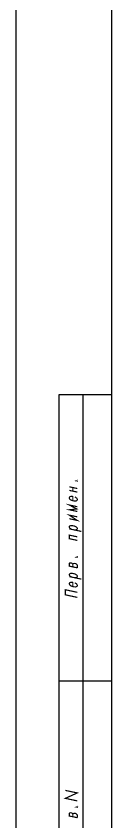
# Model space of a CAD drawing. Header units: millimetres. Extents: x 0 to 1189, y 0 to 841.
# Drawn here: x 0 to 20, y 202.5 to 371.3 of the extents above; entities that cross this region are included whole.
import ezdxf

# ---------------------------------------------------------------- set-up
doc = ezdxf.new("R2010")
doc.units = ezdxf.units.MM
doc.header["$LTSCALE"] = 65.395
doc.layers.get('0').update_dxf_attribs({"linetype": 'CONTINUOUS'})

msp = doc.modelspace()

# ---------------------------------------------------------------- linework, layer by layer
at = {"color": 7, "linetype": 'CONTINUOUS'}
for p, q in [((0, 0), (0, 841)), ((20, 5), (20, 836)), ((9, 172), (9, 292)), ((9, 292), (20, 292)), ((14, 172), (14, 292)), ((20, 172), (20, 292)), ((9, 232), (20, 232))]:
    msp.add_line(p, q, dxfattribs=at)
at = {"color": 2, "linetype": 'CONTINUOUS', "const_width": 0.25}
for points in [[(12.77792529, 273.9999819), (12.77792529, 273.87501498), (12.56959267, 273.91928317), (12.77792529, 273.9999819)], [(11.11125861, 272.66674744), (12.77792529, 272.31249307)], [(11.11125861, 271.9167645), (12.77792529, 271.56251013)], [(11.84042621, 271.76178955), (11.84042621, 272.51177249)], [(12.25709259, 270.54822433), (12.46542522, 270.4414364), (12.67375898, 270.27212872), (12.77792529, 270.06250797), (12.77792529, 269.93750476), (12.67375898, 269.77215219), (12.46542522, 269.69141718), (12.15292628, 269.695336), (11.73625876, 269.78390866), (11.42375869, 269.91283069), (11.21542606, 270.08210208), (11.11125861, 270.29175912), (11.11125861, 270.41676233), (11.21542606, 270.5821149), (11.42375869, 270.66284991), (11.73625876, 270.65893109), (11.84042621, 270.63676071), (11.84042621, 269.76177457)], [(12.77792529, 267.4999967), (11.11125861, 267.85425107), (12.67375898, 268.02214362), (11.11125861, 268.8542767), (12.77792529, 268.49998605)], [(11.11125861, 265.97927557), (12.77792529, 265.62498492), (11.11125861, 266.72925851), (12.77792529, 266.37500415)], [(11.63209245, 263.74355063), (11.42375869, 263.85033856), (11.21542606, 264.01960995), (11.11125861, 264.16674725), (11.11125861, 264.3542702), (11.21542606, 264.45710303), (11.42375869, 264.53783804), (11.73625876, 264.53391922), (12.15292628, 264.44534656), (12.46542522, 264.31642453), (12.67375898, 264.14715314), (12.77792529, 264.00001584), (12.77792529, 263.87501263), (12.67375898, 263.70962378), (12.46542522, 263.62892505), (12.25709259, 263.61070978)], [(11.11125861, 263.85425739), (13.6112592, 263.3228577)], [(12.77792529, 261.43750458), (11.11125861, 261.79175894), (11.11125861, 262.54177817), (12.77792529, 262.18748752)], [(12.77792529, 255.68750232), (11.11125861, 256.04175668), (11.11125861, 256.60425296), (11.21542606, 256.70712207), (11.42375869, 256.72533734), (11.52792613, 256.70320325), (11.73625876, 256.59641531), (11.84042621, 256.44927802), (11.84042621, 255.88678174)], [(12.77792529, 255.68750232), (12.77792529, 256.2499986), (12.67375898, 256.39713589), (12.56959267, 256.48178973), (12.36125891, 256.58857767), (12.25709259, 256.61071176), (12.04875883, 256.59249649), (11.94459252, 256.55214713), (11.84042621, 256.44927802)], [(12.77792529, 258.00000717), (12.77792529, 257.87500397), (12.56959267, 257.91927216), (12.77792529, 258.00000717)], [(11.63209245, 253.74354828), (11.42375869, 253.85033621), (11.21542606, 254.01960761), (11.11125861, 254.1667449), (11.11125861, 254.35426785), (11.21542606, 254.45713696), (11.42375869, 254.53783569), (11.73625876, 254.53391687), (12.15292628, 254.44534421), (12.46542522, 254.31642218), (12.67375898, 254.14715079), (12.77792529, 254.00001349), (12.77792529, 253.87501028), (12.67375898, 253.70965771), (12.46542522, 253.6289227), (12.25709259, 253.61070743)], [(11.11125861, 253.85425504), (13.6112592, 253.32285535)], [(12.25709259, 252.54819833), (12.46542522, 252.4414104), (12.67375898, 252.27213901), (12.77792529, 252.06248196), (12.77792529, 251.93751505), (12.67375898, 251.77212619), (12.46542522, 251.69142746), (12.15292628, 251.69534628), (11.73625876, 251.78391895), (11.42375869, 251.91284097), (11.21542606, 252.08211237), (11.11125861, 252.29176941), (11.11125861, 252.41677261), (11.21542606, 252.58212518), (11.42375869, 252.66282391), (11.73625876, 252.65890509), (11.84042621, 252.636771), (11.84042621, 251.76178485)], [(12.77792529, 249.50000699), (10.27792584, 250.03140668), (10.27792584, 251.09387949), (12.77792529, 250.56251608)], [(12.77792529, 206.85417505), (10.27792584, 207.38555659), (12.77792529, 208.52083606), (10.27792584, 209.05221761)], [(12.77792529, 203.33333008), (11.11125861, 203.68760258), (11.11125861, 204.25009886), (11.21542606, 204.35294983), (11.42375869, 204.3711651), (11.52792613, 204.34903101), (11.73625876, 204.24224307), (11.84042621, 204.09510577), (11.84042621, 203.5326095)], [(12.77792529, 203.33333008), (12.77792529, 203.89582635), (12.67375898, 204.0429818), (12.56959267, 204.12761749), (12.36125891, 204.23440543), (12.25709259, 204.25653952), (12.04875883, 204.23832425), (11.94459252, 204.19795674), (11.84042621, 204.09510577)], [(12.77792529, 205.64583493), (12.77792529, 205.52083173), (12.56959267, 205.56511806), (12.77792529, 205.64583493)]]:
    msp.add_lwpolyline(points, dxfattribs=at)

doc.saveas('drawing.dxf')
